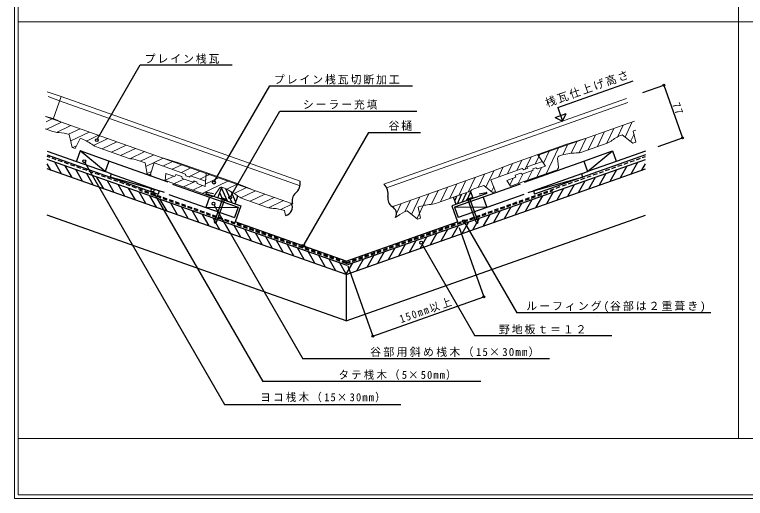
# Model space of a CAD drawing. Units: millimetres, scale not verified. Extents: x -941 to 1052, y -1622 to 1214.
# Drawn here: x -938 to 66, y -1622 to -958 of the extents above; entities that cross this region are included whole.
import ezdxf

# ---------------------------------------------------------------- set-up
doc = ezdxf.new("R2010")
doc.units = ezdxf.units.MM
doc.header["$LTSCALE"] = 5
doc.header["$PDMODE"] = 32
doc.header["$PDSIZE"] = 2.5
doc.linetypes.add('DASHED1', pattern=[1.8, 1.2, -0.6])
for name, color, linetype in [('3-1', 7, 'Continuous'), ('3-2', 4, 'Continuous'), ('3-3', 6, 'Continuous'), ('3-5', 7, 'Continuous'), ('3-6', 7, 'Continuous'), ('3-7', 7, 'Continuous'), ('3-9', 7, 'Continuous'), ('3-A', 7, 'Continuous'), ('3-B', 2, 'Continuous'), ('3-C', 7, 'Continuous'), ('3-D', 7, 'Continuous')]:
    doc.layers.add(name, color=color, linetype=linetype)
doc.layers.add('4-0', color=3, linetype='Continuous', lineweight=18)
doc.styles.add('ＭＳ ゴシック', font='')
doc.styles.get('ＭＳ ゴシック').set_extended_font_data('MS Gothic')

msp = doc.modelspace()

# ---------------------------------------------------------------- linework, layer by layer
at = {"layer": '3-1', "color": 2}
msp.add_arc((-424.135, -1231.438), 11.009, 333.88801, 63.61846, dxfattribs=at)
at = {"layer": '3-2', "color": 7}
for centre in [(-824.929, -1130.126), (-663.973, -1188.408), (-641.663, -1208.845), (-664.537, -1217.4), (-320.543, -1241.508), (-541.247, -1275.366), (-379.136, -1270.98)]:
    msp.add_circle(centre, 2, dxfattribs=at)
at = {"layer": '3-3'}
for p, q in [((-664.615, -1203.978), (-674.265, -1201.985)), ((-299.468, -1203.978), (-289.818, -1201.985)), ((-482.042, -1296.619), (-634.594, -1242.551)), ((-482.042, -1296.619), (-329.489, -1242.551))]:
    msp.add_line(p, q, dxfattribs=at)
for points in [[(-675.139, -1203.416), (-626.813, -1220.543), (-634.594, -1242.551)], [(-288.944, -1203.416), (-337.27, -1220.543), (-329.489, -1242.551)]]:
    msp.add_lwpolyline(points, dxfattribs=at)
for centre, start, end in [((-674.252, -1202.975), 90.72672, 206.461), ((-289.831, -1202.975), 333.539, 89.27328)]:
    msp.add_arc(centre, 0.99, start, end, dxfattribs=at)
at = {"layer": '3-5'}
for centre, radius, start, end in [((-443.549, -1204.077), 18.923, 349.59528, 45.82636), ((-411.655, -1210.041), 13.524, 169.14523, 236.10833)]:
    msp.add_arc(centre, radius, start, end, dxfattribs=at)
at = {"layer": '3-6'}
for p, q in [((-662.999, -1242.114), (-652.193, -1211.55)), ((-647.198, -1211.522), (-653.502, -1209.293)), ((-652.193, -1211.55), (-653.502, -1209.293)), ((-647.198, -1211.522), (-653.502, -1209.293)), ((-652.193, -1211.55), (-653.502, -1209.293)), ((-649.658, -1212.446), (-652.193, -1211.55)), ((-649.658, -1212.446), (-652.193, -1211.55)), ((-647.198, -1211.522), (-649.658, -1212.446)), ((-647.198, -1211.522), (-649.658, -1212.446)), ((-316.885, -1211.522), (-310.581, -1209.293)), ((-316.885, -1211.522), (-310.581, -1209.293)), ((-316.885, -1211.522), (-314.425, -1212.446)), ((-316.885, -1211.522), (-314.425, -1212.446)), ((-314.425, -1212.446), (-311.89, -1211.55)), ((-314.425, -1212.446), (-311.89, -1211.55)), ((-311.89, -1211.55), (-310.581, -1209.293)), ((-311.89, -1211.55), (-310.581, -1209.293)), ((-301.084, -1242.114), (-311.89, -1211.55)), ((-662.475, -1244.671), (-662.999, -1242.114)), ((-301.608, -1244.671), (-301.084, -1242.114))]:
    msp.add_line(p, q, dxfattribs=at)
for points in [[(-662.475, -1244.671), (-660.467, -1243.016), (-649.658, -1212.446)], [(-301.608, -1244.671), (-303.616, -1243.016), (-314.425, -1212.446)]]:
    msp.add_lwpolyline(points, dxfattribs=at)
at = {"layer": '3-7'}
for p, q in [((-658.429, -1209.355), (-653.281, -1194.793)), ((-651.922, -1211.656), (-656, -1202.482)), ((-645.43, -1213.951), (-653.575, -1195.625)), ((-638.937, -1216.247), (-647.505, -1196.97)), ((-633.958, -1215.138), (-640.448, -1200.537)), ((-329.407, -1217.757), (-323.607, -1204.707)), ((-322.912, -1215.455), (-317.115, -1202.413)), ((-316.417, -1213.153), (-310.964, -1200.886)), ((-307.717, -1210.069), (-311.294, -1199.953)), ((-634.859, -1217.689), (-631.069, -1206.971)), ((-331.281, -1218.421), (-334.739, -1208.641)), ((-333.006, -1213.542), (-330.099, -1207.002)), ((-309.922, -1210.851), (-308.54, -1207.742))]:
    msp.add_line(p, q, dxfattribs=at)
for centre, radius, start, end in [((-564.174, -1188.579), 18.923, 310.65053, 6.63055), ((-543.117, -1213.266), 13.524, 130.20049, 199.02496)]:
    msp.add_arc(centre, radius, start, end, dxfattribs=at)
at = {"layer": '3-7', "color": 2}
msp.add_arc((-567.158, -1222.628), 11.009, 278.84861, 30.43339, dxfattribs=at)
at = {"layer": '3-9'}
for p, q in [((-191.497, -1085.304), (-87.707, -1048.606)), ((-74.433, -1064.708), (-45.568, -1054.503)), ((-45.568, -1054.503), (-19.931, -1127.016)), ((-195.247, -1098.866), (-180.056, -1093.494)), ((-191.497, -1085.304), (-184.966, -1103.776)), ((-53.272, -1138.803), (-19.931, -1127.016)), ((-326.858, -1249.992), (-293.102, -1345.464)), ((-479.801, -1302.954), (-445.695, -1399.417)), ((-445.695, -1399.417), (-293.102, -1345.464))]:
    msp.add_line(p, q, dxfattribs=at)
msp.add_lwpolyline([(-195.247, -1098.866), (-184.966, -1103.776), (-180.056, -1093.494)], dxfattribs=at)
for p in [(-45.568, -1054.503), (-19.931, -1127.016), (-293.102, -1345.464), (-445.695, -1399.417)]:
    msp.add_point(p, dxfattribs=at)
at = {"layer": '3-A'}
for p, q in [((-824.037, -1128.336), (-765.317, -1026.631)), ((-765.317, -1026.631), (-638.71, -1026.631)), ((-663.08, -1186.618), (-587.284, -1055.335)), ((-587.284, -1055.335), (-391.284, -1055.335)), ((-451.482, -1119.646), (-540.355, -1273.577)), ((-451.482, -1119.646), (-379.931, -1119.646)), ((-841.484, -1160.942), (-649.593, -1493.307)), ((-747.52, -1200.891), (-596.847, -1461.867)), ((-663.811, -1219.264), (-541.897, -1430.427)), ((-319.534, -1243.234), (-247.763, -1367.546)), ((-378.169, -1272.731), (-305.276, -1398.986)), ((18.838, -1367.546), (-247.763, -1367.546)), ((-117.294, -1398.986), (-305.276, -1398.986)), ((-202.813, -1430.427), (-541.897, -1430.427)), ((-297.058, -1461.867), (-596.847, -1461.867)), ((-649.593, -1493.307), (-407.01, -1493.307))]:
    msp.add_line(p, q, dxfattribs=at)
msp.add_lwpolyline([(-640.771, -1207.056), (-573.234, -1090.078), (-384.924, -1090.078)], dxfattribs=at)
at = {"layer": '3-D'}
for p, q in [((-893.017, -1145.09), (-853.002, -1159.237)), ((-893.017, -1150.393), (-806.755, -1180.892)), ((-71.066, -1150.393), (-157.327, -1180.892)), ((-71.066, -1145.09), (-111.081, -1159.237)), ((-887.986, -1171.115), (-893.017, -1162.402)), ((-873.479, -1176.242), (-882.711, -1160.252)), ((-726.96, -1187.891), (-808.404, -1159.095)), ((-237.123, -1187.891), (-155.679, -1159.095)), ((-90.604, -1176.242), (-81.372, -1160.252)), ((-76.097, -1171.115), (-71.066, -1162.402)), ((-858.972, -1181.369), (-868.204, -1165.379)), ((-844.465, -1186.496), (-853.697, -1170.506)), ((-805.089, -1176.177), (-813.404, -1173.237)), ((-158.994, -1176.177), (-150.679, -1173.237)), ((-119.618, -1186.496), (-110.386, -1170.506)), ((-105.111, -1181.369), (-95.879, -1165.379)), ((-829.958, -1191.624), (-839.189, -1175.634)), ((-815.45, -1196.751), (-824.682, -1180.761)), ((-148.633, -1196.751), (-139.401, -1180.761)), ((-134.125, -1191.624), (-124.894, -1175.634)), ((-800.943, -1201.878), (-810.174, -1185.888)), ((-786.436, -1207.005), (-795.668, -1191.015)), ((-720.815, -1190.632), (-670.284, -1208.497)), ((-243.268, -1190.632), (-293.799, -1208.497)), ((-177.647, -1207.005), (-168.416, -1191.015)), ((-163.14, -1201.878), (-153.909, -1185.888)), ((-771.928, -1212.132), (-781.16, -1196.143)), ((-757.421, -1217.259), (-766.653, -1201.27)), ((-732.004, -1202.159), (-739.137, -1199.637)), ((-725.815, -1204.774), (-675.284, -1222.64)), ((-238.268, -1204.774), (-288.798, -1222.64)), ((-232.078, -1202.159), (-224.946, -1199.637)), ((-206.662, -1217.259), (-197.43, -1201.27)), ((-192.155, -1212.132), (-182.923, -1196.143)), ((-742.914, -1222.387), (-752.145, -1206.397)), ((-728.406, -1227.514), (-737.638, -1211.524)), ((-235.676, -1227.514), (-226.445, -1211.524)), ((-221.169, -1222.387), (-211.937, -1206.397)), ((-713.899, -1232.641), (-723.131, -1216.651)), ((-699.392, -1237.768), (-708.624, -1221.778)), ((-264.691, -1237.768), (-255.459, -1221.778)), ((-250.184, -1232.641), (-240.952, -1216.651)), ((-684.884, -1242.896), (-694.116, -1226.906)), ((-670.377, -1248.023), (-679.609, -1232.033)), ((-293.706, -1248.023), (-284.474, -1232.033)), ((-279.199, -1242.896), (-269.967, -1226.906)), ((-655.87, -1253.15), (-665.102, -1237.16)), ((-641.362, -1258.277), (-650.594, -1242.287)), ((-322.72, -1258.277), (-313.489, -1242.287)), ((-308.213, -1253.15), (-298.982, -1237.16)), ((-626.855, -1263.404), (-636.087, -1247.415)), ((-612.348, -1268.532), (-621.58, -1252.542)), ((-351.735, -1268.532), (-342.503, -1252.542)), ((-337.228, -1263.404), (-327.996, -1247.415)), ((-597.841, -1273.659), (-607.072, -1257.669)), ((-583.333, -1278.786), (-592.565, -1262.796)), ((-380.75, -1278.786), (-371.518, -1262.796)), ((-366.242, -1273.659), (-357.01, -1257.669)), ((-568.826, -1283.913), (-578.058, -1267.923)), ((-554.319, -1289.04), (-563.551, -1273.05)), ((-409.764, -1289.04), (-400.532, -1273.05)), ((-395.257, -1283.913), (-386.025, -1267.923)), ((-539.811, -1294.167), (-549.043, -1278.178)), ((-525.304, -1299.295), (-534.536, -1283.305)), ((-438.779, -1299.295), (-429.547, -1283.305)), ((-424.272, -1294.167), (-415.04, -1278.178)), ((-510.797, -1304.422), (-520.029, -1288.432)), ((-496.29, -1309.549), (-505.521, -1293.559)), ((-467.794, -1309.549), (-458.562, -1293.559)), ((-453.286, -1304.422), (-444.054, -1288.432)), ((-482.042, -1314.227), (-491.014, -1298.686)), ((-482.042, -1314.227), (-473.069, -1298.686))]:
    msp.add_line(p, q, dxfattribs=at)
at = {"layer": '3-D', "color": 6, "linetype": 'DASHED1'}
for p, q in [((-482.042, -1298.21), (-893.017, -1152.554)), ((-482.042, -1298.21), (-71.066, -1152.554)), ((-482.042, -1299.801), (-765.807, -1199.229)), ((-482.042, -1299.801), (-198.276, -1199.229))]:
    msp.add_line(p, q, dxfattribs=at)
at = {"layer": '3-D', "color": 4}
for p, q in [((-808.36, -1158.969), (-847.957, -1144.968)), ((-155.724, -1158.969), (-116.125, -1144.968)), ((-482.042, -1301.857), (-893.017, -1156.61)), ((-853.002, -1159.237), (-813.404, -1173.237)), ((-808.36, -1158.969), (-813.404, -1173.237)), ((-482.042, -1301.857), (-71.066, -1156.61)), ((-155.724, -1158.969), (-150.679, -1173.237)), ((-111.081, -1159.237), (-150.679, -1173.237)), ((-482.042, -1314.585), (-893.017, -1169.337)), ((-482.042, -1314.585), (-71.066, -1169.337)), ((-805.089, -1176.177), (-806.755, -1180.891)), ((-806.755, -1180.891), (-740.759, -1204.225)), ((-739.137, -1199.637), (-806.755, -1180.891)), ((-805.089, -1176.177), (-739.137, -1199.637)), ((-158.994, -1176.177), (-224.946, -1199.637)), ((-224.946, -1199.637), (-157.328, -1180.891)), ((-157.328, -1180.891), (-223.324, -1204.225)), ((-158.994, -1176.177), (-157.328, -1180.891)), ((-739.137, -1199.637), (-740.714, -1204.099)), ((-224.946, -1199.637), (-223.369, -1204.099)), ((-670.24, -1208.371), (-630.642, -1222.372)), ((-293.843, -1208.371), (-333.441, -1222.372)), ((-482.042, -1378.222), (-893.017, -1232.974)), ((-482.042, -1378.222), (-71.066, -1232.974)), ((-482.042, -1314.585), (-482.042, -1378.222))]:
    msp.add_line(p, q, dxfattribs=at)
for points in [[(-813.36, -1173.111), (-847.957, -1144.968), (-852.957, -1159.11)], [(-150.723, -1173.111), (-116.125, -1144.968), (-111.125, -1159.11)], [(-670.24, -1208.371), (-675.24, -1222.513), (-635.642, -1236.514)], [(-293.843, -1208.371), (-288.843, -1222.513), (-328.441, -1236.514)], [(-675.24, -1222.513), (-630.642, -1222.372), (-635.642, -1236.514)], [(-288.843, -1222.513), (-333.441, -1222.372), (-328.441, -1236.514)]]:
    msp.add_lwpolyline(points, dxfattribs=at)
at = {"layer": '3-D'}
for centre in [(-842.21, -1159.078), (-748.247, -1199.028)]:
    msp.add_circle(centre, 2, dxfattribs=at)
at = {"layer": '4-0', "color": 7}
for p, q in [((-937.883, -1622.466), (-937.883, -272.467)), ((-631.533, -1208.283), (-632.666, -1205.734)), ((-937.883, -1622.466), (1052.117, -1622.466))]:
    msp.add_line(p, q, dxfattribs=at)
at = {"layer": '4-0', "color": 2}
for q in [(-932.883, -277.466), (1047.117, -1617.466)]:
    msp.add_line((-932.883, -1617.466), q, dxfattribs=at)
at = {"layer": '4-0', "color": 4}
for p, q in [((57.117, -277.466), (57.117, -1540.106)), ((1047.117, -967.505), (-932.883, -967.505)), ((-932.883, -1540.106), (1047.117, -1540.106))]:
    msp.add_line(p, q, dxfattribs=at)
at = {"layer": '4-0'}
for p, q in [((-891.98, -1070.26), (-876.037, -1075.895)), ((-885.034, -1101.352), (-874.038, -1070.238)), ((-430.362, -1190.504), (-97.033, -1072.698)), ((-876.037, -1075.895), (-545.693, -1192.646)), ((-426.652, -1195.557), (-95.034, -1078.356)), ((-674.521, -1175.752), (-895.232, -1097.748)), ((-895.041, -1097.533), (-884.701, -1100.409)), ((-886.116, -1100.969), (-894.518, -1104.983)), ((-871.275, -1106.214), (-884.701, -1100.409)), ((-86.037, -1103.812), (-218.577, -1150.655)), ((-895.784, -1114.485), (-885.147, -1118.244)), ((-873.416, -1105.458), (-893.787, -1115.19)), ((-860.715, -1109.947), (-880.532, -1119.414)), ((-848.015, -1114.435), (-863.79, -1121.972)), ((-114.43, -1113.847), (-124.163, -1134.219)), ((-101.73, -1109.359), (-109.558, -1125.745)), ((-89.029, -1104.87), (-99.033, -1125.809)), ((-862.797, -1122.32), (-858.734, -1140.142)), ((-835.314, -1118.924), (-860.795, -1131.097)), ((-822.613, -1123.413), (-839.199, -1131.336)), ((-139.832, -1122.825), (-149.564, -1143.196)), ((-127.131, -1118.336), (-136.863, -1138.708)), ((-102.797, -1122.845), (-88.437, -1134.156)), ((-86.665, -1122.016), (-91.363, -1131.851)), ((-84.31, -1132.697), (-87.662, -1117.495)), ((-854.606, -1141.601), (-847.662, -1127.669)), ((-809.913, -1127.901), (-829.455, -1137.237)), ((-797.212, -1132.39), (-817.584, -1142.122)), ((-155.286, -1128.287), (-180.385, -1136.097)), ((-165.233, -1131.802), (-173.001, -1148.064)), ((-152.532, -1127.313), (-162.079, -1147.297)), ((-158.518, -1146.361), (-123.704, -1134.057)), ((-88.437, -1134.156), (-84.31, -1132.697)), ((-858.734, -1140.142), (-854.606, -1141.601)), ((-852.706, -1137.789), (-858.1, -1140.366)), ((-823.231, -1140.126), (-780.579, -1155.201)), ((-784.512, -1136.879), (-804.884, -1146.611)), ((-771.811, -1141.367), (-792.183, -1151.1)), ((-783.835, -1137.099), (-783.835, -1137.118)), ((-180.385, -1136.097), (-257.436, -1163.328)), ((-190.634, -1140.779), (-207.587, -1176.266)), ((-177.933, -1136.291), (-184.624, -1150.295)), ((-759.111, -1145.856), (-779.416, -1155.557)), ((-746.41, -1150.345), (-764.811, -1159.135)), ((-733.71, -1154.833), (-757.51, -1166.203)), ((-737.813, -1153.383), (-712.713, -1161.193)), ((-228.126, -1152.969), (-236.27, -1170.017)), ((-216.035, -1149.756), (-222.314, -1162.9)), ((-219.151, -1149.797), (-208.541, -1165.679)), ((-203.334, -1145.268), (-211.19, -1161.713)), ((-772.179, -1156.531), (-758.42, -1161.394)), ((-758.42, -1161.394), (-755.541, -1176.612)), ((-751.413, -1178.071), (-746.315, -1161.302)), ((-746.315, -1161.302), (-703, -1176.611)), ((-721.009, -1159.322), (-734.152, -1165.601)), ((-708.309, -1163.81), (-721.452, -1170.089)), ((-635.663, -1188.424), (-712.713, -1161.193)), ((-281.869, -1173.024), (-257.436, -1163.328)), ((-253.527, -1161.946), (-260.415, -1176.366)), ((-240.826, -1157.458), (-247.715, -1171.877)), ((-233.312, -1166.787), (-212.674, -1159.493)), ((-749.911, -1173.129), (-755.679, -1175.885)), ((-695.608, -1168.299), (-708.751, -1174.578)), ((-682.908, -1172.788), (-698.68, -1180.322)), ((-419.243, -1221.575), (-281.869, -1173.024)), ((-279.537, -1172.2), (-290.183, -1194.484)), ((-283.507, -1184.527), (-240.192, -1169.218)), ((-266.452, -1166.906), (-273.116, -1180.854)), ((-238.323, -1170.742), (-240.192, -1169.218)), ((-225.052, -1171.514), (-240.187, -1176.863)), ((-238.323, -1170.742), (-232.819, -1168.797)), ((-233.312, -1166.787), (-232.819, -1168.797)), ((-226.709, -1172.1), (-232.988, -1185.243)), ((-221.417, -1168.045), (-225.545, -1169.504)), ((-225.545, -1169.504), (-225.052, -1171.514)), ((-219.548, -1169.569), (-221.417, -1168.045)), ((-214.008, -1167.611), (-220.287, -1180.754)), ((-208.541, -1165.679), (-219.548, -1169.569)), ((-191.779, -1170.044), (-191.198, -1169.366)), ((-755.541, -1176.612), (-751.413, -1178.071)), ((-719.266, -1179.601), (-730.749, -1185.087)), ((-717.527, -1180.216), (-729.91, -1175.839)), ((-705.251, -1183.462), (-718.394, -1189.741)), ((-716.207, -1177.405), (-717.527, -1180.216)), ((-708.296, -1180.201), (-716.207, -1177.405)), ((-707.8, -1182.561), (-708.296, -1180.201)), ((-692.665, -1187.91), (-707.8, -1182.561)), ((-702.504, -1178.971), (-703, -1176.611)), ((-702.504, -1178.971), (-697, -1180.916)), ((-696.12, -1179.042), (-697, -1180.916)), ((-696.12, -1179.042), (-675.482, -1186.336)), ((-670.207, -1177.276), (-683.35, -1183.555)), ((-674.521, -1175.752), (-676.154, -1193.745)), ((-657.507, -1181.765), (-675.863, -1190.534)), ((-674.521, -1175.752), (-675.482, -1186.336)), ((-555.903, -1217.674), (-674.521, -1175.752)), ((-329.582, -1184.524), (-329.571, -1184.539)), ((-304.938, -1181.177), (-314.671, -1201.549)), ((-292.238, -1176.688), (-301.028, -1195.089)), ((-276.936, -1200.775), (-283.507, -1184.527)), ((-249.228, -1181.151), (-261.611, -1185.527)), ((-252.738, -1182.391), (-257.311, -1191.964)), ((-242.055, -1175.339), (-249.967, -1178.135)), ((-249.967, -1178.135), (-249.228, -1181.151)), ((-239.409, -1176.588), (-245.688, -1189.732)), ((-240.187, -1176.863), (-242.055, -1175.339)), ((-689.922, -1186.695), (-705.694, -1194.23)), ((-679.85, -1192.439), (-692.993, -1198.718)), ((-691.785, -1186.036), (-692.665, -1187.91)), ((-687.657, -1187.495), (-691.785, -1186.036)), ((-687.161, -1189.855), (-687.657, -1187.495)), ((-676.154, -1193.745), (-687.161, -1189.855)), ((-644.806, -1186.254), (-680.293, -1203.207)), ((-632.106, -1190.742), (-646.287, -1197.517)), ((-611.23, -1198.12), (-635.663, -1188.424)), ((-343.04, -1194.643), (-352.772, -1215.015)), ((-330.339, -1190.154), (-340.072, -1210.526)), ((-317.639, -1185.666), (-327.371, -1206.038)), ((-306.625, -1197.067), (-292.866, -1192.204)), ((-292.866, -1192.204), (-281.063, -1202.234)), ((-279.548, -1194.317), (-282.675, -1200.864)), ((-619.405, -1195.231), (-636.144, -1203.228)), ((-606.705, -1199.72), (-626.958, -1209.395)), ((-594.004, -1204.208), (-614.376, -1213.941)), ((-368.441, -1203.62), (-384.943, -1238.163)), ((-355.74, -1199.132), (-364.876, -1218.254)), ((-356.648, -1216.385), (-313.995, -1201.31)), ((-281.063, -1202.234), (-276.936, -1200.775)), ((-665.858, -1207.674), (-664.979, -1207.511)), ((-625.102, -1210.15), (-590.288, -1222.454)), ((-581.304, -1208.697), (-601.675, -1218.429)), ((-568.603, -1213.185), (-588.91, -1222.887)), ((-393.842, -1212.597), (-401.422, -1228.464)), ((-381.142, -1208.109), (-392.613, -1232.121)), ((-557.065, -1218.23), (-571.967, -1225.349)), ((-415.331, -1220.192), (-419.196, -1221.267)), ((-406.543, -1217.086), (-413.139, -1230.894)), ((-380.128, -1237.246), (-383.481, -1222.044)), ((-566.978, -1226.869), (-565.465, -1233.506)), ((-398.615, -1227.393), (-384.256, -1238.705)), ((-384.256, -1238.705), (-380.128, -1237.246)), ((-750.608, -1333.324), (-750.596, -1333.339)), ((-136.358, -1373.043), (-136.346, -1373.058))]:
    msp.add_line(p, q, dxfattribs=at)
for points in [[(-893.053, -1063.518), (-874.038, -1070.238), (-545.377, -1186.394)], [(-191.198, -1169.366), (-190.793, -1168.64), (-190.577, -1167.89), (-190.558, -1167.139), (-191.856, -1155.013)], [(-261.611, -1185.527), (-256.297, -1193.481), (-194.382, -1171.599)], [(-194.382, -1171.599), (-193.397, -1171.179), (-192.52, -1170.655), (-191.779, -1170.044)], [(-729.91, -1175.839), (-730.775, -1185.365), (-668.859, -1207.248)], [(-664.979, -1207.511), (-664.208, -1207.201), (-663.569, -1206.753), (-663.082, -1206.181), (-656.472, -1195.932)], [(-668.859, -1207.248), (-667.829, -1207.54), (-666.818, -1207.683), (-665.858, -1207.674)]]:
    msp.add_lwpolyline(points, dxfattribs=at)
for centre, radius, start, end in [((-877.061, -1096.029), 23.641, 249.99881, 269.33177), ((-877.849, -1163.669), 44.004, 69.99718, 89.33348), ((-86.531, -1170.094), 49.971, 108.99661, 127.0932), ((-64.786, -1182.725), 69.125, 106.28793, 109.32507), ((-870.855, -1192.788), 69.126, 55.56766, 70.39612), ((-132.86, -1108.82), 26.847, 289.94086, 307.0932), ((-810.768, -1105.138), 37.142, 235.56969, 250.39369), ((-188.138, -1155.299), 3.729, 103.17945, 175.60187), ((-165.388, -1219.088), 71.432, 90.46806, 109.2919), ((-166.161, -1124.524), 23.136, 270.46806, 289.28931), ((-776.799, -1144.928), 10.946, 249.80323, 272.20189), ((-775.958, -1166.804), 10.946, 69.80318, 92.20215), ((-653.76, -1198.491), 3.729, 64.2504, 136.67281), ((-676.145, -1262.409), 71.432, 51.539, 70.36285), ((-317.51, -1190.943), 10.946, 288.73229, 311.13094), ((-303.11, -1207.433), 10.946, 108.73224, 131.13121), ((-617.325, -1188.36), 23.136, 231.539, 250.36025), ((-581.553, -1197.068), 26.847, 251.01181, 268.16415), ((-584.014, -1273.846), 49.971, 70.06756, 88.16415), ((-360.605, -1287.276), 69.126, 94.49672, 109.32517), ((-368.938, -1181.335), 37.142, 274.49874, 289.32274), ((-426.232, -1215.905), 23.641, 300.45553, 308.26082), ((-384.343, -1269.018), 44.004, 108.92623, 128.26253)]:
    msp.add_arc(centre, radius, start, end, dxfattribs=at)
msp.add_point((-751.413, -1178.071), dxfattribs=at)

# ---------------------------------------------------------------- texts
at = {"layer": '3-B', "char_height": 11, "attachment_point": 7, "style": 'ＭＳ ゴシック'}
for s, insert, rotation in [('\\T1.36;\\W0.9;77', (-34.446, -1080.629), 289.471), ('\\T1.29;\\W0.9;150mm以上', (-406.176, -1382.792), 19.472)]:
    msp.add_mtext(s, dxfattribs=dict(at, insert=insert, rotation=rotation))
at = {"layer": '3-C', "color": 2, "char_height": 11, "attachment_point": 7, "style": 'ＭＳ ゴシック'}
for s, insert in [('\\T1.17;プレイン桟瓦', (-759.183, -1024.976)), ('\\T1.17;プレイン桟瓦切断加工', (-581.61, -1053.654)), ('\\T1.17;シーラー充填', (-541.889, -1087.931)), ('\\T1.17;谷樋', (-424.076, -1117.046)), ('\\T1.18;ルーフィング(谷部は２重葺き)', (-234.783, -1366.482)), ('\\T1.17;野地板ｔ＝１２', (-272.292, -1396.967)), ('\\T1.21;谷部用斜め桟木（15×30mm）', (-449.304, -1428.194)), ('\\T1.22;\\W0.95;タテ桟木（5×50mm）', (-492.698, -1459.605)), ('\\T1.23;\\W0.95;ヨコ桟木（15×30mm）', (-600.111, -1490.401))]:
    msp.add_mtext(s, dxfattribs=dict(at, insert=insert))
at = {"layer": '3-C', "color": 2, "insert": (-205.962, -1085.854), "char_height": 11, "attachment_point": 7, "rotation": 19.472, "style": 'ＭＳ ゴシック'}
msp.add_mtext('\\T1.17;桟瓦仕上げ高さ', dxfattribs=at)

doc.saveas('drawing.dxf')
